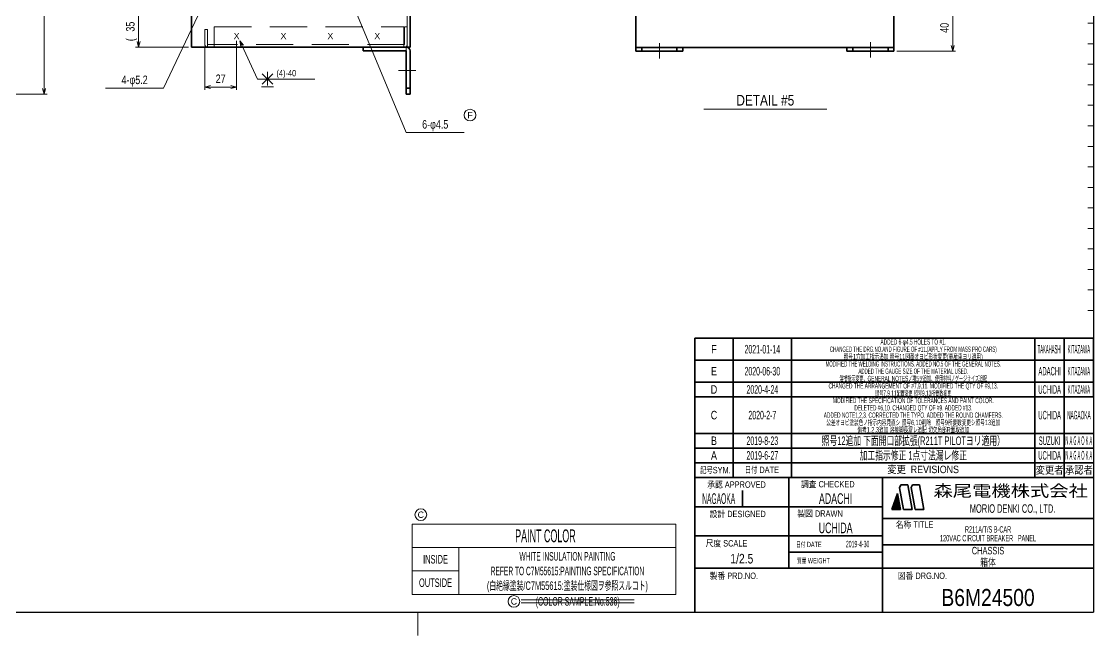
# Model space of a CAD drawing. Header units: millimetres. Extents: x 10 to 821, y 12 to 580.
# Drawn here: x 455.2 to 821, y 12 to 221.6 of the extents above; entities that cross this region are included whole.
import ezdxf
from ezdxf.enums import TextEntityAlignment as Align

# ---------------------------------------------------------------- set-up
doc = ezdxf.new("R2010")
doc.units = ezdxf.units.MM
doc.linetypes.add('DASHDOT', pattern=[25.3, 12.7, -6.3, 0, -6.3])
doc.linetypes.add('DASHED', pattern=[19, 12.7, -6.3])
for name, color, linetype in [('GR1_01', 7, 'Continuous'), ('GR1_02', 7, 'Continuous'), ('GR1_03', 7, 'Continuous'), ('GR1_04', 7, 'Continuous'), ('GR1_05', 7, 'Continuous'), ('GR1_08', 7, 'Continuous'), ('図面枠B6M', 7, 'Continuous'), ('表題、部品表_01', 7, 'Continuous'), ('表題、部品表_Layer1', 7, 'Continuous')]:
    doc.layers.add(name, color=color, linetype=linetype)
doc.styles.add('HG丸ｺﾞｼｯｸM-PRO', font='')
doc.styles.get('HG丸ｺﾞｼｯｸM-PRO').set_extended_font_data('HG丸ｺﾞｼｯｸM-PRO')

# ---------------------------------------------------------------- blocks, each defined once
blk = doc.blocks.new('BLKF023')
at = {"layer": '図面枠B6M', "color": 2, "linetype": 'Continuous', "lineweight": 25}
for p in [(821, 574), (9.5, 20)]:
    blk.add_line(p, (821, 20), dxfattribs=at)
at = {"layer": '図面枠B6M', "color": 4, "linetype": 'Continuous', "lineweight": 13}
for p, q in [((819, 221), (821, 221)), ((819, 214), (821, 214)), ((819, 207), (821, 207)), ((819, 200), (821, 200)), ((819, 193), (821, 193)), ((819, 186), (821, 186)), ((819, 179), (821, 179)), ((819, 172), (821, 172)), ((819, 165), (821, 165)), ((819, 158), (821, 158)), ((819, 151), (821, 151)), ((819, 144), (821, 144)), ((819, 137), (821, 137)), ((819, 130), (821, 130)), ((819, 123), (821, 123)), ((590.5, 12), (590.5, 20))]:
    blk.add_line(p, q, dxfattribs=at)
at = {"layer": '図面枠B6M', "color": 3, "linetype": 'Continuous', "lineweight": 35}
for p, q in [((685, 93.5), (821, 93.5)), ((685, 93.5), (685, 20)), ((698, 93.5), (698, 66)), ((718, 66), (718, 93.5)), ((801, 93.5), (801, 66)), ((811, 93.5), (811, 66)), ((685, 81), (821, 81)), ((685, 76), (821, 76)), ((685, 71), (821, 71)), ((685, 66), (821, 66)), ((717, 66), (717, 35)), ((749, 66), (749, 20)), ((754.84, 62.4), (755.23, 63.5)), ((756.14, 55), (754.84, 62.4)), ((755.23, 63.5), (757.64, 63.5)), ((759.14, 55), (757.64, 63.5)), ((759.18, 63.5), (758.82, 62.51)), ((760.14, 55), (758.82, 62.51)), ((759.18, 63.5), (761.64, 63.5)), ((763.14, 55), (761.64, 63.5)), ((701.23, 61.5), (701.23, 56)), ((752.14, 55), (754.16, 60.55)), ((752.86, 56.97), (754.5, 58.61)), ((752.94, 57.19), (754.48, 58.73)), ((753.02, 57.42), (754.46, 58.86)), ((753.1, 57.64), (754.44, 58.98)), ((753.18, 57.86), (754.42, 59.1)), ((753.26, 58.08), (754.4, 59.22)), ((753.34, 58.31), (754.38, 59.34)), ((753.43, 58.53), (754.35, 59.46)), ((753.51, 58.75), (754.33, 59.58)), ((753.59, 58.97), (754.31, 59.7)), ((753.67, 59.19), (754.29, 59.82)), ((753.75, 59.42), (754.27, 59.94)), ((753.83, 59.64), (754.25, 60.06)), ((753.91, 59.86), (754.23, 60.18)), ((753.99, 60.08), (754.21, 60.3)), ((754.07, 60.31), (754.18, 60.42)), ((754.15, 60.53), (754.16, 60.54)), ((755.14, 55), (754.16, 60.55)), ((685, 56), (749, 56)), ((752.14, 55), (755.14, 55)), ((752.16, 55), (754.69, 57.53)), ((752.21, 55.19), (754.67, 57.65)), ((752.29, 55.41), (754.65, 57.77)), ((752.3, 55), (754.71, 57.41)), ((752.37, 55.64), (754.63, 57.89)), ((752.44, 55), (754.74, 57.29)), ((752.45, 55.86), (754.61, 58.01)), ((752.54, 56.08), (754.59, 58.13)), ((752.58, 55), (754.76, 57.17)), ((752.62, 56.3), (754.57, 58.25)), ((752.7, 56.53), (754.55, 58.37)), ((752.72, 55), (754.78, 57.05)), ((752.78, 56.75), (754.52, 58.49)), ((752.86, 55), (754.8, 56.93)), ((753.01, 55), (754.82, 56.81)), ((753.15, 55), (754.84, 56.69)), ((753.29, 55), (754.86, 56.57)), ((753.43, 55), (754.88, 56.45)), ((753.57, 55), (754.91, 56.33)), ((753.71, 55), (754.93, 56.21)), ((753.85, 55), (754.95, 56.09)), ((754, 55), (754.97, 55.97)), ((754.14, 55), (754.99, 55.85)), ((754.28, 55), (755.01, 55.73)), ((754.42, 55), (755.03, 55.61)), ((754.56, 55), (755.05, 55.49)), ((754.7, 55), (755.08, 55.37)), ((754.84, 55), (755.1, 55.25)), ((754.99, 55), (755.12, 55.13)), ((755.13, 55), (755.14, 55.01)), ((756.14, 55), (759.14, 55)), ((760.14, 55), (763.14, 55)), ((749, 52), (821, 52)), ((685, 46), (749, 46)), ((717, 40.5), (749, 40.5)), ((749, 43), (821, 43)), ((685, 35), (821, 35))]:
    blk.add_line(p, q, dxfattribs=at)
at = {"layer": '図面枠B6M', "color": 4, "linetype": 'Continuous', "lineweight": 13, "style": 'HG丸ｺﾞｼｯｸM-PRO'}
for s, height, width, p in [('記号SYM.', 2.182, 0.69227, (692.03, 68.49)), ('日付 DATE', 2.182, 0.692507, (707.87, 68.58)), ('変更  REVISIONS', 2.5455, 0.887352, (762.85, 68.72)), ('変更者', 2.545, 0.887717, (806, 68.5)), ('承認者', 2.545, 0.887717, (816, 68.5)), ('承認 APPROVED', 2.1818, 0.863151, (699.21, 63.54)), ('調査 CHECKED', 2.182, 0.863174, (730.34, 63.67)), ('設計 DESIGNED', 2.1818, 0.862613, (699.61, 53.51)), ('製図 DRAWN', 2.182, 0.863099, (727.7, 53.65)), ('名称 TITLE', 2.182, 0.862489, (759.97, 49.87)), ('尺度 SCALE', 2.182, 0.862581, (695.78, 43.49)), ('日付 DATE', 1.818, 0.618255, (723.88, 43.09)), ('質量 WEIGHT', 1.818, 0.618812, (725.46, 37.55)), ('製番 PRD.NO.', 2.182, 0.863299, (698.29, 32.41)), ('図番 DRG.NO.', 2.182, 0.863083, (762.62, 32.42))]:
    blk.add_text(s, height=height, dxfattribs=dict(at, width=width)).set_placement(p, align=Align.MIDDLE_CENTER)
at = {"layer": '図面枠B6M', "color": 2, "linetype": 'Continuous', "lineweight": 25, "style": 'HG丸ｺﾞｼｯｸM-PRO', "width": 1.206081}
blk.add_text('森尾電機株式会社', height=4, dxfattribs=at).set_placement((792.72, 61.43), align=Align.MIDDLE_CENTER)
at = {"layer": '図面枠B6M', "color": 3, "linetype": 'Continuous', "lineweight": 35, "style": 'HG丸ｺﾞｼｯｸM-PRO', "width": 0.652197}
blk.add_text('MORIO DENKI CO., LTD.', height=2.9091, dxfattribs=at).set_placement((793.38, 55.36), align=Align.MIDDLE_CENTER)
blk = doc.blocks.new('BLKF080')
at = {"layer": 'GR1_01', "color": 3, "linetype": 'Continuous', "lineweight": 35}
for p, q in [((664.88, 227.45), (752.88, 227.45)), ((664.88, 211.45), (664.88, 227.45)), ((752.88, 211.45), (752.88, 227.45)), ((664.88, 212.73), (752.88, 212.73)), ((666.88, 211.45), (666.88, 212.73)), ((678.88, 211.45), (678.88, 212.73)), ((680.88, 211.45), (680.88, 212.73)), ((736.88, 211.45), (736.88, 212.73)), ((738.88, 211.45), (738.88, 212.73)), ((750.88, 211.45), (750.88, 212.73)), ((664.88, 211.45), (680.88, 211.45)), ((736.88, 211.45), (752.88, 211.45))]:
    blk.add_line(p, q, dxfattribs=at)
at = {"layer": 'GR1_01', "color": 4, "linetype": 'DASHDOT', "lineweight": 13}
for p, q in [((672.88, 208.98), (672.88, 214.21)), ((744.88, 209.33), (744.88, 214.57))]:
    blk.add_line(p, q, dxfattribs=at)
blk = doc.blocks.new('FXTIP_ARROW_S')
at = {"color": 0, "linetype": 'Continuous', "lineweight": -2}
for q in [(-1, 0), (-0.97, 0.26), (-0.97, -0.26)]:
    blk.add_line((0, 0), q, dxfattribs=at)
blk = doc.blocks.new('BLKF130')
at = {"layer": 'GR1_01', "color": 3, "linetype": 'Continuous', "lineweight": 35}
for p, q in [((513.2, 380.85), (587.8, 380.85)), ((513.2, 212.85), (513.2, 380.85)), ((587.8, 380.85), (587.8, 212.85)), ((513.2, 212.85), (587.8, 212.85))]:
    blk.add_line(p, q, dxfattribs=at)
at = {"layer": 'GR1_01', "color": 4, "linetype": 'DASHED', "lineweight": 13}
blk.add_line((586.88, 212.85), (586.88, 380.85), dxfattribs=at)
blk = doc.blocks.new('BLKF131')
at = {"layer": 'GR1_04', "color": 4, "linetype": 'DASHED', "lineweight": 13}
for p, q in [((521, 212.85), (521, 219.85)), ((521, 219.85), (585.68, 219.85)), ((585.68, 212.85), (585.68, 219.85)), ((585.96, 213.77), (585.96, 219.85)), ((585.96, 219.85), (586.88, 219.85)), ((586.88, 213.77), (586.88, 219.85)), ((517.8, 218.85), (518.72, 218.85)), ((517.8, 218.85), (517.8, 213.77)), ((518.72, 212.85), (518.72, 218.85)), ((585.96, 213.77), (518.72, 213.77)), ((518.72, 212.85), (585.96, 212.85))]:
    blk.add_line(p, q, dxfattribs=at)
for centre, start, end in [((518.72, 213.77), 180, 270), ((585.96, 213.77), 270, 0)]:
    blk.add_arc(centre, 0.92, start, end, dxfattribs=at)
blk = doc.blocks.new('BLKF135')
at = {"layer": 'GR1_04', "color": 3, "linetype": 'Continuous', "lineweight": 35}
for p, q in [((586.52, 212.85), (571.8, 212.85)), ((571.8, 212.85), (571.8, 211.57)), ((586.52, 211.57), (571.8, 211.57)), ((586.52, 196.85), (586.52, 211.57)), ((587.8, 196.85), (587.8, 211.57)), ((587.8, 198.85), (586.52, 198.85)), ((587.8, 196.85), (586.52, 196.85))]:
    blk.add_line(p, q, dxfattribs=at)
at = {"layer": 'GR1_04', "color": 4, "linetype": 'DASHED', "lineweight": 13}
blk.add_line((586.52, 211.57), (586.52, 212.85), dxfattribs=at)
at = {"layer": 'GR1_04', "color": 4, "linetype": 'DASHDOT', "lineweight": 13}
blk.add_line((589.81, 204.85), (583.87, 204.85), dxfattribs=at)
at = {"layer": 'GR1_04', "color": 3, "linetype": 'Continuous', "lineweight": 35}
blk.add_arc((586.52, 211.57), 1.28, 0, 90, dxfattribs=at)
blk = doc.blocks.new('BLKF140')
at = {"layer": 'GR1_08', "color": 4, "linetype": 'Continuous', "lineweight": 13}
for p, q in [((540.95, 203.79), (537.33, 200.17)), ((537.33, 203.79), (540.95, 200.17)), ((539.14, 199.74), (539.14, 204.46)), ((541.23, 199.27), (537.15, 199.27))]:
    blk.add_line(p, q, dxfattribs=at)
blk = doc.blocks.new('FXTIP_ARROW_E')
at = {"color": 0, "linetype": 'Continuous', "lineweight": -2}
for q in [(-1, 0), (-0.97, 0.26), (-0.97, -0.26)]:
    blk.add_line((0, 0), q, dxfattribs=at)
blk = doc.blocks.new('BLKF198')
at = {"layer": '表題、部品表_Layer1', "color": 4, "linetype": 'Continuous', "lineweight": 13}
blk.add_circle((591.49, 53.26), 2, dxfattribs=at)
at = {"layer": '表題、部品表_Layer1', "color": 4, "linetype": 'Continuous', "lineweight": 13, "style": 'HG丸ｺﾞｼｯｸM-PRO', "width": 1.042931}
blk.add_text('C', height=2.18, dxfattribs=at).set_placement((591.49, 53.26), align=Align.MIDDLE_CENTER)
blk = doc.blocks.new('BLKF199')
at = {"layer": '表題、部品表_Layer1', "color": 4, "linetype": 'Continuous', "lineweight": 13}
blk.add_circle((623.25, 23.65), 2, dxfattribs=at)
at = {"layer": '表題、部品表_Layer1', "color": 4, "linetype": 'Continuous', "lineweight": 13, "style": 'HG丸ｺﾞｼｯｸM-PRO', "width": 1.042931}
blk.add_text('C', height=2.18, dxfattribs=at).set_placement((623.25, 23.65), align=Align.MIDDLE_CENTER)
blk = doc.blocks.new('BLKF201')
at = {"layer": '表題、部品表_01', "color": 4, "linetype": 'Continuous', "lineweight": 13}
for p, q in [((678.5, 50.05), (588.5, 50.05)), ((588.5, 50.05), (588.5, 26.05)), ((678.5, 26.05), (678.5, 50.05)), ((588.5, 42.05), (678.5, 42.05)), ((604.5, 42.05), (604.5, 26.05)), ((588.5, 34.05), (604.5, 34.05)), ((588.5, 26.05), (678.5, 26.05))]:
    blk.add_line(p, q, dxfattribs=at)
at = {"layer": '表題、部品表_01', "color": 4, "linetype": 'Continuous', "lineweight": 13, "style": 'HG丸ｺﾞｼｯｸM-PRO'}
for s, height, width, p in [('PAINT COLOR', 4.3636, 0.522273, (634, 46.05)), ('INSIDE', 2.909, 0.521235, (596.5, 38.05)), ('OUTSIDE', 2.909, 0.521235, (596.5, 30.05))]:
    blk.add_text(s, height=height, dxfattribs=dict(at, width=width)).set_placement(p, align=Align.MIDDLE_CENTER)
blk = doc.blocks.new('BLKF200')
at = {"layer": '表題、部品表_01', "color": 4, "linetype": 'Continuous', "lineweight": 13}
blk.add_blockref('BLKF201', (0, 0), dxfattribs=at)
at = {"layer": '表題、部品表_01', "color": 4, "linetype": 'Continuous', "lineweight": 13, "style": 'HG丸ｺﾞｼｯｸM-PRO'}
for s, width, p in [('WHITE INSULATION PAINTING', 0.464685, (641.5, 39.05)), ('REFER TO C7M55615:PAINTING SPECIFICATION', 0.464716, (641.5, 34.05)), ('(白絶縁塗装/C7M55615:塗装仕様図ヲ参照スルコト)', 0.570008, (641.5, 29.05))]:
    blk.add_text(s, height=2.9091, dxfattribs=dict(at, width=width)).set_placement(p, align=Align.MIDDLE_CENTER)
blk = doc.blocks.new('BLKF226')
at = {"layer": '図面枠B6M', "color": 3, "linetype": 'Continuous', "lineweight": 35}
for p, q in [((685, 98.5), (821, 98.5)), ((685, 98.5), (685, 93.5)), ((698, 98.5), (698, 93.5)), ((718, 98.5), (718, 93.5)), ((801, 98.5), (801, 93.5)), ((811, 98.5), (811, 93.5)), ((821, 98.5), (821, 93.5)), ((685, 93.5), (821, 93.5))]:
    blk.add_line(p, q, dxfattribs=at)
blk = doc.blocks.new('BLKF225')
at = {"layer": '図面枠B6M', "color": 3, "linetype": 'Continuous', "lineweight": 35}
blk.add_blockref('BLKF226', (0, 0), dxfattribs=at)
blk = doc.blocks.new('BLKF237')
at = {"layer": '図面枠B6M', "color": 3, "linetype": 'Continuous', "lineweight": 35}
for p, q in [((685, 106), (821, 106)), ((685, 106), (685, 98.5)), ((698, 106), (698, 98.5)), ((718, 106), (718, 98.5)), ((801, 106), (801, 98.5)), ((811, 106), (811, 98.5)), ((821, 106), (821, 98.5)), ((685, 98.5), (821, 98.5))]:
    blk.add_line(p, q, dxfattribs=at)
blk = doc.blocks.new('BLKF236')
at = {"layer": '図面枠B6M', "color": 3, "linetype": 'Continuous', "lineweight": 35}
blk.add_blockref('BLKF237', (0, 0), dxfattribs=at)
blk = doc.blocks.new('BLKF245')
at = {"layer": '図面枠B6M', "color": 3, "linetype": 'Continuous', "lineweight": 35}
for p, q in [((685, 113.5), (821, 113.5)), ((685, 113.5), (685, 106)), ((698, 113.5), (698, 106)), ((718, 113.5), (718, 106)), ((801, 113.5), (801, 106)), ((811, 113.5), (811, 106)), ((821, 113.5), (821, 106)), ((685, 106), (821, 106))]:
    blk.add_line(p, q, dxfattribs=at)
blk = doc.blocks.new('BLKF244')
at = {"layer": '図面枠B6M', "color": 3, "linetype": 'Continuous', "lineweight": 35}
blk.add_blockref('BLKF245', (0, 0), dxfattribs=at)
at = {"layer": '図面枠B6M', "color": 3, "linetype": 'Continuous', "lineweight": 35, "style": 'HG丸ｺﾞｼｯｸM-PRO'}
for s, height, width, p in [('F', 2.91, 0.783156, (691.5, 109.75)), ('2021-01-14', 2.909, 0.488281, (708, 109.75)), ('TAKAHASHI', 2.909, 0.29452, (806, 109.75))]:
    blk.add_text(s, height=height, dxfattribs=dict(at, width=width)).set_placement(p, align=Align.MIDDLE_CENTER)
at = {"layer": '図面枠B6M', "color": 4, "linetype": 'Continuous', "lineweight": 35, "style": 'HG丸ｺﾞｼｯｸM-PRO', "width": 0.53736}
blk.add_text('ADDED 6-φ4.5 HOLES TO #1.', height=1.8182, dxfattribs=at).set_placement((759.5, 112.25), align=Align.MIDDLE_CENTER)
blk = doc.blocks.new('BLKF288')
at = {"layer": 'GR1_05', "color": 4, "linetype": 'Continuous', "lineweight": 13}
blk.add_circle((608.28, 189.67), 2, dxfattribs=at)
at = {"layer": 'GR1_05', "color": 4, "linetype": 'Continuous', "lineweight": 13, "style": 'HG丸ｺﾞｼｯｸM-PRO', "width": 1.042153}
blk.add_text('F', height=2.18, dxfattribs=at).set_placement((608.28, 189.67), align=Align.MIDDLE_CENTER)

msp = doc.modelspace()

# ---------------------------------------------------------------- linework, layer by layer
at = {"layer": 'GR1_02', "color": 4, "linetype": 'Continuous', "lineweight": 13}
for p, q in [((462.96, 196.85), (462.96, 396.85)), ((495.2, 212.85), (495.2, 226.85)), ((516.57, 225.91), (503.72, 198.87)), ((569.34, 225.02), (586.52, 183.67)), ((512.2, 212.85), (494.2, 212.85)), ((517.8, 212.77), (517.8, 198.24)), ((528.6, 214.99), (528.6, 198.24)), ((503.72, 198.87), (483.96, 198.87)), ((517.8, 199.24), (528.6, 199.24)), ((376.07, 196.85), (463.96, 196.85)), ((586.52, 183.67), (606.28, 183.67))]:
    msp.add_line(p, q, dxfattribs=at)
at = {"layer": 'GR1_03', "color": 4, "linetype": 'Continuous', "lineweight": 13}
for p, q in [((772.95, 211.45), (772.95, 227.45)), ((753.88, 211.45), (773.95, 211.45)), ((688.01, 191.74), (730.01, 191.74))]:
    msp.add_line(p, q, dxfattribs=at)
at = {"layer": 'GR1_08', "color": 4, "linetype": 'Continuous', "lineweight": 13}
for p, q in [((529.75, 215.04), (535.72, 201.98)), ((535.72, 201.98), (555.36, 201.98))]:
    msp.add_line(p, q, dxfattribs=at)
at = {"layer": '表題、部品表_Layer1', "color": 4, "linetype": 'Continuous', "lineweight": 13}
for p, q in [((625.68, 24.17), (664.32, 24.17)), ((625.68, 23.17), (664.32, 23.17))]:
    msp.add_line(p, q, dxfattribs=at)

# ---------------------------------------------------------------- block references
at = {"layer": 'GR1_01', "color": 3, "linetype": 'Continuous', "lineweight": 35}
for name in ['BLKF130', 'BLKF080']:
    msp.add_blockref(name, (0, 0), dxfattribs=at)
at = {"layer": 'GR1_02', "color": 4, "linetype": 'Continuous', "lineweight": 13, "xscale": 2, "yscale": 2}
for name, p, rotation in [('FXTIP_ARROW_S', (495.2, 212.85), 270), ('FXTIP_ARROW_S', (462.96, 196.85), 270), ('FXTIP_ARROW_S', (517.8, 199.24), 180), ('FXTIP_ARROW_E', (528.6, 199.24), 360)]:
    msp.add_blockref(name, p, dxfattribs=dict(at, rotation=rotation))
at = {"layer": 'GR1_03', "color": 4, "linetype": 'Continuous', "lineweight": 13, "xscale": 2, "yscale": 2, "rotation": 270}
msp.add_blockref('FXTIP_ARROW_S', (772.95, 211.45), dxfattribs=at)
at = {"layer": 'GR1_04', "color": 4, "linetype": 'DASHED', "lineweight": 13}
msp.add_blockref('BLKF131', (0, 0), dxfattribs=at)
at = {"layer": 'GR1_04', "color": 3, "linetype": 'Continuous', "lineweight": 35}
msp.add_blockref('BLKF135', (0, 0), dxfattribs=at)
at = {"layer": 'GR1_05', "color": 4, "linetype": 'Continuous', "lineweight": 13}
msp.add_blockref('BLKF288', (0, 0), dxfattribs=at)
at = {"layer": 'GR1_08', "color": 4, "linetype": 'Continuous', "lineweight": 13, "xscale": 2, "yscale": 2, "rotation": 114.5746425638374}
msp.add_blockref('FXTIP_ARROW_S', (529.75, 215.04), dxfattribs=at)
at = {"layer": 'GR1_08', "color": 4, "linetype": 'Continuous', "lineweight": 13}
msp.add_blockref('BLKF140', (0, 0), dxfattribs=at)
at = {"layer": '図面枠B6M', "color": 4, "linetype": 'Continuous', "lineweight": 13}
msp.add_blockref('BLKF023', (0, 0), dxfattribs=at)
at = {"layer": '図面枠B6M', "color": 3, "linetype": 'Continuous', "lineweight": 35}
for name in ['BLKF244', 'BLKF236', 'BLKF225']:
    msp.add_blockref(name, (0, 0), dxfattribs=at)
at = {"layer": '表題、部品表_01', "color": 4, "linetype": 'Continuous', "lineweight": 13}
msp.add_blockref('BLKF200', (0, 0), dxfattribs=at)
at = {"layer": '表題、部品表_Layer1', "color": 4, "linetype": 'Continuous', "lineweight": 13}
for name in ['BLKF198', 'BLKF199']:
    msp.add_blockref(name, (0, 0), dxfattribs=at)

# ---------------------------------------------------------------- texts
at = {"layer": 'GR1_02', "color": 3, "linetype": 'Continuous', "lineweight": 35, "style": 'HG丸ｺﾞｼｯｸM-PRO'}
for s, height, rotation, width, p in [('35', 2.909, 90, 0.784542, (494.7, 219.85)), ('(', 2.91, 90, 0.781868, (494.7, 215.41)), ('4-φ5.2', 2.909, 360, 0.783565, (493.84, 199.37)), ('27', 2.909, 0, 0.784542, (523.2, 199.74))]:
    msp.add_text(s, height=height, rotation=rotation, dxfattribs=dict(at, width=width)).set_placement(p, align=Align.BOTTOM_CENTER)
at = {"layer": 'GR1_02', "color": 3, "linetype": 'Continuous', "lineweight": 35, "style": 'HG丸ｺﾞｼｯｸM-PRO', "width": 0.783565}
msp.add_text('6-φ4.5', height=2.909, dxfattribs=at).set_placement((596.4, 184.17), align=Align.BOTTOM_CENTER)
at = {"layer": 'GR1_03', "color": 3, "linetype": 'Continuous', "lineweight": 35, "style": 'HG丸ｺﾞｼｯｸM-PRO', "width": 0.784542}
msp.add_text('40', height=2.909, rotation=90, dxfattribs=at).set_placement((772.45, 219.45), align=Align.BOTTOM_CENTER)
at = {"layer": 'GR1_03', "color": 3, "linetype": 'Continuous', "lineweight": 35, "style": 'HG丸ｺﾞｼｯｸM-PRO', "width": 0.830402}
msp.add_text('DETAIL #5', height=3.636, dxfattribs=at).set_placement((709.01, 194.74), align=Align.MIDDLE_CENTER)
at = {"layer": 'GR1_08', "color": 3, "linetype": 'Continuous', "lineweight": 35, "style": 'HG丸ｺﾞｼｯｸM-PRO', "width": 1.042235}
for p in [(528.63, 216.65), (544.63, 216.65), (560.63, 216.65), (576.63, 216.65)]:
    msp.add_text('X', height=2.18, rotation=360, dxfattribs=at).set_placement(p, align=Align.MIDDLE_CENTER)
at = {"layer": 'GR1_08', "color": 3, "linetype": 'Continuous', "lineweight": 35, "style": 'HG丸ｺﾞｼｯｸM-PRO', "width": 0.691329}
msp.add_text('(4)-40', height=2.182, rotation=360, dxfattribs=at).set_placement((542.24, 203.97), align=Align.MIDDLE_LEFT)
at = {"layer": '図面枠B6M', "color": 3, "linetype": 'Continuous', "lineweight": 35, "style": 'HG丸ｺﾞｼｯｸM-PRO'}
for s, height, width, p in [('CHANGED THE DRG.NO.AND FIGURE OF #11.(APPLY FROM MASS PRO CARS)', 1.8182, 0.497805, (759.5, 109.75)), ('KITAZAWA', 2.909, 0.308644, (816, 109.75)), ('照号1穴加工指示追加 照号11図番オヨビ形状変更(量産車ヨリ適用)', 1.8182, 0.619069, (759.5, 107.25)), ('E', 2.91, 0.784871, (691.5, 102.25)), ('2020-06-30', 2.909, 0.488281, (708, 102.25)), ('MODIFIED THE WELDING INSTRUCTIONS. ADDED NO.5 OF THE GENERAL NOTES.', 1.8182, 0.497848, (759.5, 104.75)), ('ADDED THE GAUGE SIZE OF THE MATERIAL USED.', 1.8182, 0.498157, (759.5, 102.25)), ('ADACHI', 2.909, 0.415454, (806, 102.25)), ('KITAZAWA', 2.909, 0.308644, (816, 102.25)), ('溶接指示変更、GENERAL NOTESノ項5ヲ追加、使用材料ノゲージサイズ追記', 1.8182, 0.537583, (759.5, 99.75)), ('D', 2.91, 0.784656, (691.5, 96)), ('2020-4-24', 2.909, 0.488281, (708, 96)), ('CHANGED THE ARRANGEMENT OF #7,9,11. MODIFIED THE QTY OF #9,13.', 1.8182, 0.537547, (759.5, 97.25)), ('照号7,9,11配置変更 照号9,13所要数変更', 1.8182, 0.537386, (759.5, 94.75)), ('UCHIDA', 2.909, 0.415827, (806, 96)), ('KITAZAWA', 2.909, 0.308644, (816, 96)), ('MODIFIED THE SPECIFICATION OF TOLERANCES AND PAINT COLOR.', 1.8182, 0.537421, (759.5, 92.25)), ('C', 2.91, 0.782198, (691.5, 87.25)), ('2020-2-7', 2.909, 0.488281, (708, 87.25)), ('ADDED NOTE1,2,3. CORRECTED THE TYPO. ADDED THE ROUND CHAMFERS.', 1.8182, 0.537327, (759.5, 87.25)), ('DELETED #6,10. CHANGED QTY OF #9. ADDED #13.', 1.8182, 0.537509, (759.5, 89.75)), ('UCHIDA', 2.909, 0.415827, (806, 87.25)), ('NAGAOKA', 2.909, 0.334453, (816, 87.25)), ('公差オヨビ塗装色ノ指示内容見直シ 照号6,10削除\u3000照号9所要数変更シ照号13追加', 1.8182, 0.618975, (759.5, 84.75)), ('備考1,2,3追加 溶接脚長漏レ追記 切欠角部R面取追加', 1.8182, 0.61879, (759.5, 82.25)), ('B', 2.91, 0.78204, (691.5, 78.5)), ('2019-8-23', 2.909, 0.488281, (708, 78.5)), ('照号12追加 下面開口部拡張(R211T PILOTヨリ適用）', 2.9091, 0.651807, (759.5, 78.5)), ('SUZUKI', 2.909, 0.415549, (806, 78.5)), ('ＮＡＧＡＯＫＡ', 2.909, 0.333912, (816, 78.5)), ('A', 2.91, 0.782973, (691.5, 73.5)), ('2019-6-27', 2.909, 0.488281, (708, 73.5)), ('加工指示修正 1点寸法漏レ修正', 2.9091, 0.651568, (759.5, 73.5)), ('UCHIDA', 2.909, 0.415827, (806, 73.5)), ('ＮＡＧＡＯＫＡ', 2.909, 0.333912, (816, 73.5)), ('NAGAOKA', 3.636, 0.374843, (693.11, 58.75)), ('ADACHI', 3.636, 0.619335, (733, 58.75)), ('UCHIDA', 3.636, 0.61989, (733, 48.75)), ('R211A/T/S B-CAR', 2.1818, 0.521766, (785, 48.25)), ('2019-4-30', 2.182, 0.482367, (740.5, 43.25)), ('120VAC CIRCUIT BREAKER\u3000PANEL', 2.1818, 0.522056, (785, 45.25)), ('CHASSIS', 2.545, 0.74193, (785, 41)), ('1/2.5', 3.273, 0.806358, (701, 38.25)), ('箱体', 2.545, 0.741121, (785, 37)), ('B6M24500', 5.818, 0.845653, (785, 25))]:
    msp.add_text(s, height=height, dxfattribs=dict(at, width=width)).set_placement(p, align=Align.MIDDLE_CENTER)
at = {"layer": '表題、部品表_Layer1', "color": 4, "linetype": 'Continuous', "lineweight": 13, "style": 'HG丸ｺﾞｼｯｸM-PRO', "width": 0.488473}
msp.add_text('(COLOR SAMPLE:No.536)', height=2.9091, dxfattribs=at).set_placement((645, 23.67), align=Align.MIDDLE_CENTER)

doc.saveas('drawing.dxf')
